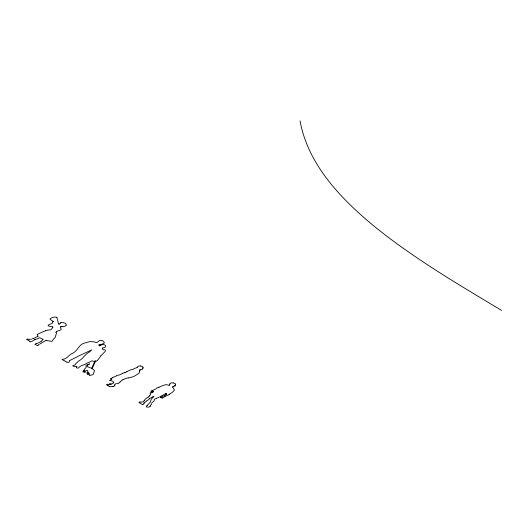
<?xml version="1.0" encoding="UTF-8"?>
<svg xmlns="http://www.w3.org/2000/svg" width="528" height="528" viewBox="0 0 528 528"><rect width="100%" height="100%" fill="white"/><g stroke="black" fill="none" stroke-linecap="round" stroke-linejoin="round"><path stroke-width="0.79" d="M91.714 368.267L94.492 361.871A4.132 2.383 0 0 1 94.822 361.535L95.152 361.304A7.709 4.448 0 0 1 95.33 361.198L95.7 360.862L94.42 361.185A1.155 0.667 0 0 1 94.043 361.284L93.832 361.304A3.346 1.934 0 0 1 93.436 361.304C91.483 359.839 90.136 362.485 87.925 362.703C84.711 365.006 80.52 365.198 78.283 368.141C73.194 367.891 80.573 365.422 74.375 366.742C69.887 364.789 76.164 365.858 75.55 364.135A1.049 0.607 0 0 1 75.583 363.865L78.467 361.178A1.617 0.931 0 0 1 79.141 360.822C82.632 358.948 84.823 354.757 88.262 352.717A46.141 26.638 0 0 0 89.767 351.734L91.747 349.859L77.761 356.42A1.848 1.069 0 0 0 77.583 356.605L70.534 360.129A5.293 3.056 0 0 0 69.887 360.419M151.807 391.974L152.242 391.387A2.046 1.181 0 0 1 152.546 391.281L152.922 391.334M84.077 371.89L84.097 370.979A1.208 0.7 0 0 1 84.275 370.735L84.374 370.656A9.913 5.722 0 0 1 84.737 370.392L84.949 370.649A2.666 1.538 0 0 0 84.823 370.867L84.295 371.804M169.679 394.185L169.686 394.159A1.234 0.713 0 0 1 169.072 394.706L168.96 394.766M169.468 384.318L169.627 384.146A2.534 1.465 0 0 1 169.924 384.021M110.26 384.054L110.26 384.008A1.188 0.686 0 0 1 110.392 383.645M175.514 384.397L175.336 383.915M139.735 369.765L139.649 370.22A5.095 2.944 0 0 1 139.953 370.293L140.085 370.333M60.166 323.228L60.832 322.753M151.721 392.073L151.411 392.489M169.693 394.073L170.168 393.776A0.878 0.508 0 0 0 170.346 393.677L171.356 392.977A5.148 2.97 0 0 0 171.653 392.786L172.762 391.921A4.567 2.64 0 0 0 173.032 391.637L174.088 390.416A1.96 1.135 0 0 0 174.326 389.776L173.884 388.997A18.718 10.804 0 0 0 173.349 388.271L173.171 388.027A1.386 0.799 0 0 1 173.118 387.895L172.946 387.644M151.661 403.088L154.15 400.851L154.282 399.623A0.825 0.475 0 0 1 154.354 399.412L154.757 399.135A4.607 2.66 0 0 1 154.975 399.003L156.585 398.224M142.415 368.861L142.395 368.927A1.696 0.977 0 0 1 142.032 369.329A1.34 0.772 0 0 1 141.504 369.521L141.425 369.534A1.888 1.089 0 0 1 141.154 369.58L140.461 369.494A1.148 0.66 0 0 0 140.204 369.6L140.092 369.659M173.441 386.456L172.874 386.536M169.336 384.773L169.283 384.938A3.538 2.046 0 0 1 169.25 385.13M169.244 385.13L169.231 385.163A1.419 0.818 0 0 1 169.052 385.354L168.835 385.341A6.349 3.663 0 0 1 168.135 385.143L167.185 384.82A2.145 1.234 0 0 0 166.736 384.74A2.495 1.439 0 0 0 165.667 384.76L163.693 385.255A13.101 7.564 0 0 0 162.386 385.691L161.964 385.876A7.742 4.468 0 0 0 161.462 386.113L161.014 386.351A4.825 2.785 0 0 1 160.677 386.509L159.08 387.156M114.8 384.76L114.794 384.78A8.976 5.181 0 0 1 115.454 383.889L116.015 383.645M175.091 386.008L174.933 385.486A1.056 0.607 0 0 1 175.052 385.275L175.124 385.209A5.003 2.884 0 0 0 175.296 385.037M152.922 391.367L152.242 391.723M148.17 397.135L148.936 396.482A2.284 1.32 0 0 0 149.16 396.284L149.444 395.908M150.638 405.174L151.054 404.877A0.792 0.455 0 0 0 151.226 404.732L151.318 404.514A6.296 3.637 0 0 0 151.351 403.762M38.102 336.263L33.37 338.573M62.007 359.495L64.363 360.848M60.878 322.681L62.172 322.489A2.792 1.61 0 0 1 62.773 322.45L63.499 322.634M144.203 400.587L144.857 399.676A10.27 5.927 0 0 1 145.372 399.128L145.517 398.996A16.579 9.57 0 0 1 146.454 398.257L147.187 397.775A7.148 4.125 0 0 1 147.609 397.551L148.124 397.208M162.01 396.99L161.568 397.228M99.455 344.804L98.947 344.909M173.461 386.39L173.705 386.219A5.742 3.313 0 0 0 173.943 386.113A5.702 3.293 0 0 1 174.128 386.027L174.187 386.001A1.498 0.865 0 0 1 174.379 385.942M114.8 385.308L114.602 385.565A2.468 1.426 0 0 1 114.193 385.961M31.383 341.603L31.654 341.477A2.812 1.624 0 0 0 32.518 340.936L32.597 340.89A7.346 4.237 0 0 1 34.518 339.781M149.351 398.851L149.45 398.732A3.062 1.769 0 0 1 149.827 398.356L150.539 398.033A5.603 3.234 0 0 0 151.206 397.703L151.873 397.247A10.534 6.085 0 0 1 152.863 396.647L153.443 396.403A4.587 2.647 0 0 0 153.787 396.62L153.615 397.01A3.498 2.02 0 0 0 153.186 397.221L151.463 398.937A12.078 6.976 0 0 0 151.345 399.214L150.223 402.263A3.003 1.736 0 0 1 150.19 402.395L148.282 404.23A3.366 1.94 0 0 1 147.556 405.148M86.902 373.019L87.094 372.814A1.498 0.865 0 0 0 87.292 372.656L87.985 371.125L87.16 370.326A1.973 1.135 0 0 1 86.902 370.425A1.181 0.686 0 0 1 86.513 370.517L85.173 371.303L85.081 372.2M98.881 345.002L99.198 345.556M111.791 378.187L111.824 378.147A1.703 0.983 0 0 1 111.969 378.035L111.995 378.015A5.075 2.93 0 0 0 112.127 377.916L112.24 377.824M166.247 394.205L166.241 394.231A2.726 1.571 0 0 1 166.115 394.357M66.165 325.446L66.231 325.38A1.478 0.851 0 0 0 66.343 324.951L66.059 324.39A3.993 2.303 0 0 1 65.888 324.08L65.34 323.374A5.432 3.135 0 0 1 65.076 323.222L65.043 323.202A1.096 0.634 0 0 0 64.508 322.984L64.007 323.004M168.881 394.838L168.406 395.01A2.02 1.168 0 0 1 168.043 395.043L167.825 395.129A9.953 5.749 0 0 0 167.165 395.452L165.944 395.954M120.054 381.968L122.206 379.962M120.001 382.028L118.694 383.183A5.168 2.983 0 0 1 118.371 383.42L118.338 383.44A1.267 0.733 0 0 0 118.18 383.579L117.632 383.744A3.399 1.96 0 0 0 117.097 383.493L116.767 383.645M147.47 405.207L146.632 405.841A14.342 8.283 0 0 0 146.368 406.098L146.19 406.699A1.096 0.634 0 0 0 146.56 406.93L147.2 407.075A4.633 2.673 0 0 0 148.375 407.167L148.639 407.128A1.129 0.653 0 0 0 148.889 407.075L149.332 406.89A8.818 5.089 0 0 0 149.596 406.738L150.11 406.362M35.911 343.847L36.003 343.761A0.7 0.403 0 0 1 36.247 343.636M38.511 344.916L38.597 344.837A3.491 2.013 0 0 1 39.171 344.434L39.25 344.395M143.372 401.471L143.398 401.445A3.379 1.954 0 0 1 143.524 401.359A4.838 2.792 0 0 0 144.157 400.646M111.718 378.259L111.164 378.47A3.267 1.888 0 0 1 110.992 378.583L110.992 378.583A0.878 0.508 0 0 0 110.735 378.767M100.775 355.885L100.69 356.044A18.229 10.527 0 0 0 100.544 356.347L97.693 360.215L95.172 361.99L92.314 368.339L92.532 368.92A11.174 6.448 0 0 0 92.902 369.224L93.119 369.382A5.617 3.241 0 0 1 93.39 369.593L94.169 370.24A7.161 4.132 0 0 1 94.446 370.537C94.307 371.851 93.403 373.303 93.086 374.636A0.686 0.396 0 0 1 92.836 374.708L92.354 374.755A0.812 0.469 0 0 1 92.149 374.834A1.195 0.693 0 0 1 91.793 374.906L89.767 375.58A1.247 0.719 0 0 1 89.522 375.481L89.384 375.368A1.069 0.614 0 0 1 89.298 375.177L89.628 373.6L88.651 374.279A0.858 0.495 0 0 0 88.631 374.392C88.447 375.025 86.803 374.326 87.569 373.91A0.964 0.561 0 0 1 87.754 373.758C90.42 371.626 88.13 373.243 86.902 373.078M143.042 401.834L141.913 402.032A1.584 0.917 0 0 0 140.903 402.052L140.844 402.065M100.894 355.799L105.211 351.384A2.152 1.241 0 0 0 105.329 351.1L105.369 350.948A2.924 1.69 0 0 0 105.409 350.671L105.019 349.879A2.059 1.188 0 0 0 104.537 349.76L103.237 349.82A6.27 3.617 0 0 0 102.907 349.378L102.637 349.1A2.713 1.571 0 0 0 102.478 348.962L102.326 348.566A4.673 2.699 0 0 1 102.353 348.341L102.379 348.097M41.092 341.458L43.184 339.392A7.656 4.422 0 0 1 42.847 339.253L42.577 339.141A14.533 8.395 0 0 1 41.626 338.692L39.692 337.676L37.521 338.758A3.676 2.119 0 0 1 36.98 338.936L35.897 339.207A5.867 3.386 0 0 0 35.046 339.484L35.059 339.504M161.588 395.993L161.614 395.967A2.462 1.419 0 0 1 161.905 395.762L163.621 394.779A6.818 3.94 0 0 0 164.38 394.33L164.597 394.192A4.719 2.726 0 0 1 165.528 393.67M161.515 396.046L161.476 396.079A5.465 3.155 0 0 1 161.251 396.251L160.994 396.396A0.944 0.541 0 0 1 160.809 396.455L159.971 396.779A4.184 2.416 0 0 1 159.562 397.003L159.515 397.03M140.059 370.425L139.946 370.517A2.68 1.551 0 0 0 139.531 370.966M170.036 383.975L169.99 383.5L170.98 382.939A0.713 0.409 0 0 1 171.23 382.873L173.164 382.873M41.844 342.771L44.543 341.207A21.793 12.58 0 0 0 45.375 340.679L45.725 340.435A4.825 2.785 0 0 0 45.863 340.329L45.995 340.303M142.481 404.6L142.883 404.534M112.167 377.883L112.207 377.857A4.554 2.633 0 0 1 112.695 377.527A2.752 1.591 0 0 1 112.873 377.434L116.51 375.877M160.644 396.983L161.337 396.686M166.115 394.357L165.442 394.924A1.769 1.016 0 0 1 165.264 395.102L164.941 395.333A9.339 5.392 0 0 0 164.683 395.512L164.36 395.749M113.824 382.727L113.243 383.143A6.864 3.96 0 0 1 112.108 383.803L111.547 384.001M35.785 343.946L35.343 344.038M166.287 393.314L166.01 393.492A2.442 1.406 0 0 1 165.653 393.644L165.601 393.664M40.993 341.524L39.772 342.157A6.725 3.881 0 0 1 39.62 342.289L39.508 342.368A1.558 0.898 0 0 1 39.29 342.494L38.491 342.837A12.91 7.451 0 0 1 37.871 343.088L37.171 343.345A12.685 7.326 0 0 1 36.709 343.504A5.815 3.359 0 0 1 36.399 343.596M83.959 372.002C82.045 372.207 83.16 370.9 83.853 370.293C84.922 367.627 87.153 368.075 85.866 365.673A4.752 2.739 0 0 1 86.612 365.033C92.789 362.69 87.298 364.412 87.087 366.26A4.039 2.336 0 0 0 87.49 366.722L91.694 368.293M56.786 331.624L57.592 331.076A4.693 2.713 0 0 1 57.809 330.931L57.862 330.904A1.63 0.944 0 0 1 58.258 330.746L58.311 330.733A2.244 1.294 0 0 1 58.813 330.62L59.479 330.469A6.026 3.478 0 0 1 59.644 330.389L59.816 330.323A3.557 2.053 0 0 0 60.192 330.165L60.324 330.086A7.537 4.349 0 0 0 60.806 329.776L61.024 329.597A1.294 0.746 0 0 0 61.129 329.452L61.189 329.294A2.554 1.472 0 0 0 60.991 328.581L60.826 328.357A3.683 2.125 0 0 1 60.522 327.862L60.529 327.723A9.827 5.676 0 0 1 60.502 327.4L60.496 327.347A4.376 2.528 0 0 1 60.515 326.984A0.686 0.396 0 0 1 60.634 326.825M142.672 368.405L142.745 368.359A1.102 0.64 0 0 0 143.101 367.996M126.878 371.699L126.911 371.679A2.039 1.175 0 0 1 126.595 371.857M133.168 369.283L133.94 368.742A3.267 1.888 0 0 1 135.102 368.194L135.208 368.181A10.164 5.867 0 0 1 135.505 368.115L135.821 368.049A3.63 2.092 0 0 0 136.184 367.95L137.115 367.455A2.666 1.538 0 0 1 137.24 367.343M53.394 321.638L53.407 321.631A1.307 0.752 0 0 1 53.117 321.743C52.001 321.532 53.077 322.496 52.265 322.958A1.228 0.706 0 0 0 52.252 323.176A0.752 0.436 0 0 1 52.232 323.367L52.067 323.479A2.521 1.459 0 0 1 51.388 323.783L51.071 323.882A9.603 5.544 0 0 1 50.516 324.034A3.188 1.841 0 0 1 50.279 324.08L49.87 324.179A1.254 0.726 0 0 0 49.639 324.337L49.619 324.357A1.327 0.766 0 0 1 49.467 324.463L49.183 324.621A3.287 1.901 0 0 0 48.074 325.604L48.154 325.736A2.574 1.485 0 0 0 49.586 326.179L50.028 326.291A3.953 2.284 0 0 1 50.404 326.35L50.932 326.462A10.956 6.323 0 0 0 51.163 326.509L51.823 326.627A3.564 2.059 0 0 0 52.457 326.707L52.49 326.707M152.915 391.776L153.424 391.604A1.195 0.693 0 0 1 153.364 391.789A0.772 0.449 0 0 1 153.153 391.981L152.836 392.099A2.647 1.531 0 0 0 152.566 392.212L152.117 392.429A6.494 3.749 0 0 1 150.638 392.977A5.577 3.221 0 0 0 150.454 393.03L150.058 393.34L150.322 393.809A7.689 4.435 0 0 1 150.678 394.218L150.348 394.779A21.899 12.639 0 0 0 149.45 395.908M30.4 339.227L30.743 339.247M123.374 379.553L123.446 379.507A6.732 3.887 0 0 1 124.43 379.025L128.225 377.731A4.587 2.653 0 0 0 128.311 377.837L128.542 377.942M31.284 339.148L31.66 339.134M146.731 400.91L146.916 400.798A19.279 11.128 0 0 0 147.668 400.297L148.5 399.67A9.174 5.293 0 0 0 149.365 398.858M146.606 400.99L146.296 401.188A9.227 5.326 0 0 0 145.609 401.676L145.299 401.94A8.276 4.778 0 0 1 144.725 402.356L144.256 402.673A2.112 1.221 0 0 0 144.032 402.884M151.285 391.076L150.836 391.981A5.927 3.419 0 0 0 150.962 392.443M164.241 395.828L163.581 395.987A3.313 1.914 0 0 0 163.284 396.007L163.139 396.026A1.155 0.667 0 0 0 162.875 396.086L162.466 396.198A0.871 0.502 0 0 0 162.215 396.244L161.707 396.554A0.99 0.568 0 0 1 161.542 396.62L161.456 396.647M122.602 373.355L119.519 374.9A11.689 6.745 0 0 1 118.496 375.137L117.889 375.256A2.429 1.399 0 0 0 117.262 375.434L116.932 375.593A1.927 1.109 0 0 1 116.708 375.679M52.787 327.551L52.754 327.578A3.775 2.178 0 0 0 52.516 327.716A0.838 0.482 0 0 0 52.331 327.914L52.305 327.98A2.27 1.313 0 0 1 52.16 328.317L51.869 328.601A3.135 1.808 0 0 0 51.586 328.918L51.52 329.076A4.389 2.534 0 0 1 51.46 329.208A1.419 0.818 0 0 1 51.084 329.564L51.005 329.597A2.99 1.729 0 0 0 50.853 329.677A3.709 2.138 0 0 1 50.642 329.795L50.589 329.815A1.01 0.581 0 0 1 50.035 329.921L49.837 329.927A7.946 4.587 0 0 0 45.599 330.785M26.545 339.306L29.383 341.147M69.676 360.525L69.399 361.726A3.267 1.888 0 0 1 68.99 362.135L68.092 362.485L66.574 361.977M109.963 384.219L109.923 384.239A2.567 1.485 0 0 1 109.685 384.344M165.812 396.007L165.726 396.059A2.138 1.234 0 0 0 165.574 396.172L164.789 396.667M39.996 343.906L41.567 343.068M30.017 341.405L30.65 341.933M60.119 323.545L60.001 323.611A0.851 0.495 0 0 1 59.829 323.842L59.803 323.862A2.673 1.544 0 0 0 59.651 323.981L59.433 324.053M158.77 397.346L158.671 397.399A2.402 1.386 0 0 0 158.222 397.65L158.017 397.782M65.881 325.618L65.545 325.796A1.115 0.64 0 0 0 65.373 325.928L65.228 326.086A0.884 0.515 0 0 1 64.898 326.264L63.716 326.522A1.709 0.983 0 0 0 63.314 326.627L62.872 326.667M153.034 390.232L153.166 390.166A3.062 1.769 0 0 1 153.536 390.034L155.344 389.189A26.136 15.088 0 0 1 155.859 388.912L156.829 388.067A1.94 1.122 0 0 0 156.935 387.915L158.341 387.526M158.605 387.314L158.968 387.163M102.478 348.044L103.811 347.734A1.353 0.779 0 0 0 104.089 347.655A11.088 6.402 0 0 0 104.359 347.556A3.676 2.119 0 0 0 105.026 347.213L105.138 347.134A2.647 1.531 0 0 0 105.435 346.87C106.577 345.695 103.924 344.065 102.821 344.586M161.792 397.023L161.746 397.043A1.597 0.924 0 0 1 161.185 397.214L160.604 397.063M114.147 386.027L113.962 386.093A3.967 2.29 0 0 0 113.698 386.186L113.467 386.278M152.856 390.311L152.75 390.357A2.501 1.445 0 0 1 152.434 390.469L152.302 390.502A4.138 2.389 0 0 0 152.11 390.555A1.379 0.799 0 0 0 151.549 390.852L151.51 390.898A2.105 1.214 0 0 1 151.345 391.05M111.995 380.998L112.86 381.295A1.789 1.03 0 0 1 113.124 381.566L113.322 381.909A3.01 1.736 0 0 1 113.401 382.081M113.368 386.318L112.88 386.516A1.175 0.68 0 0 1 112.279 386.661M125.42 372.286L125.446 372.273A1.894 1.096 0 0 0 125.671 372.167L126.04 372.082A1.241 0.719 0 0 0 126.192 371.969M157.43 397.921L157.285 397.973A7.207 4.165 0 0 1 156.803 398.152L156.77 398.158M45.547 330.739L39.706 333.26A28.466 16.434 0 0 0 38.471 333.854L37.613 334.277A1.069 0.614 0 0 1 37.257 334.382L37.237 334.382M166.472 393.617L166.426 393.631A0.785 0.449 0 0 0 166.102 394.251M56.575 331.716L56.298 331.808A0.884 0.508 0 0 0 56.001 332.396M62.231 359.377C66.792 359.528 68.858 354.4 73.075 353.08C78.236 350.308 79.048 343.556 85.813 342.751A13.873 8.012 0 0 0 86.486 342.494L90.156 341.59L94.868 341.959A1.412 0.812 0 0 1 95.02 342.104L95.324 342.21A0.97 0.561 0 0 1 95.509 342.269L95.687 342.368A2.105 1.214 0 0 1 95.819 342.494C97.185 343.431 98.624 340.131 100.558 340.54C102.802 339.445 106.181 343.688 102.973 343.708A4.811 2.779 0 0 0 102.67 343.88L102.148 344.144A0.983 0.568 0 0 1 101.93 344.183L100.657 344.857M175.448 384.806L175.481 384.793A1.333 0.766 0 0 0 175.256 384.886L175.322 384.952M27.179 339.148L27.232 339.128A0.68 0.389 0 0 1 27.469 339.082A1.327 0.766 0 0 1 27.826 339.088L27.872 339.095A0.858 0.495 0 0 1 28.129 339.161L28.189 339.187A2.125 1.228 0 0 0 28.717 339.352L28.954 339.346M125.215 372.484L125.024 372.517A1.155 0.667 0 0 0 124.707 372.57M160.36 397.657L162.32 398M37.429 345.569L34.874 344.355M124.667 372.583L124.615 372.596A0.693 0.396 0 0 0 124.384 372.669M109.837 386.602L110.807 386.714A2.594 1.498 0 0 1 111.118 386.615L111.679 386.463A4.105 2.369 0 0 0 112.127 386.595L112.266 386.621M37.508 345.55L37.561 345.53A1.591 0.917 0 0 0 37.996 345.371A1.835 1.056 0 0 0 38.445 345.061M66.389 362.017L64.693 360.848M109.441 384.397L107.95 384.496M124.205 372.788L124.252 372.775A3.247 1.874 0 0 0 123.717 372.933L122.872 373.25A1.841 1.063 0 0 0 122.595 373.355M102.65 344.632L102.128 344.758A2.178 1.254 0 0 0 101.858 344.81L101.726 344.843A1.142 0.66 0 0 1 101.534 344.876L101.237 344.949A0.964 0.554 0 0 0 101.119 345.041L99.607 345.939M132.726 369.494L131.927 369.587A3.452 1.993 0 0 0 131.043 369.732M164.696 396.68L164.195 396.983A4.646 2.68 0 0 1 163.423 397.637A4.983 2.878 0 0 1 162.314 397.993M128.726 377.916L132.733 376.84A6.574 3.795 0 0 0 133.201 376.669A12.85 7.418 0 0 0 133.762 376.424L134.119 376.266A13.365 7.715 0 0 0 135.439 375.553L136.594 374.821A14.487 8.362 0 0 0 137.26 374.359L137.999 373.791A9.029 5.214 0 0 1 138.818 373.223L139.108 373.052A0.931 0.535 0 0 0 139.22 372.92L139.438 372.273A10.461 6.039 0 0 0 139.544 371.884L139.557 371.804A4.184 2.416 0 0 0 139.544 371.336L139.478 371.105M29.139 339.313L29.35 339.273A1.736 1.003 0 0 1 29.693 339.26M174.478 385.915L174.92 386.001M110.781 384.212L110.807 384.206A2.488 1.439 0 0 0 111.54 383.995M173.243 382.873L175.078 383.658M140.666 402.098L139.161 402.026A3.61 2.086 0 0 0 139.003 402.112L139.115 402.653A10.956 6.323 0 0 0 139.458 402.864L142.309 404.507M109.573 383.968L109.798 384.008A1.617 0.931 0 0 1 110.088 384.113L110.114 384.12M62.073 326.733L62.753 326.634M58.7 323.968L59.354 324.014M61.849 326.713L61.901 326.72A1.485 0.858 0 0 0 61.565 326.72L61.492 326.72A1.016 0.587 0 0 1 61.281 326.687L60.826 326.713A0.779 0.449 0 0 0 60.641 326.825M143.946 403.022L144.329 403.293L143.735 403.636A2.666 1.538 0 0 0 143.603 403.781A8.197 4.732 0 0 1 142.897 404.54M109.593 384.001L109.982 384.16M140.798 366.029L140.897 366.049A1.505 0.865 0 0 1 141.431 366.208L142.039 366.419A1.439 0.832 0 0 1 142.276 366.544A4.356 2.515 0 0 1 142.877 367.151L142.916 367.191M46.174 340.336L46.451 340.421A11.557 6.673 0 0 0 47.414 340.666L48.919 340.883A5.709 3.293 0 0 1 49.685 341.015L50.615 341.213A10.355 5.98 0 0 0 51.196 341.326L51.381 341.359A3.128 1.802 0 0 0 51.632 341.392L52.153 341.128A9.992 5.768 0 0 0 52.615 340.54L53.011 339.933A18.744 10.824 0 0 1 53.929 338.725L54.998 337.564A8.573 4.95 0 0 0 55.407 336.983L55.532 336.706A2.244 1.3 0 0 0 55.572 336.501L55.572 336.191A4.514 2.607 0 0 1 55.618 335.881L56.476 333.3A2.369 1.373 0 0 0 56.384 332.996L56.291 332.831A4.772 2.759 0 0 0 56.074 332.488L56.041 332.462M100.531 344.824L100.188 344.632A0.726 0.422 0 0 0 99.957 344.718L99.693 344.645M111.547 380.945L111.533 380.939A2.006 1.155 0 0 1 111.236 380.813L111.151 380.767A2.303 1.327 0 0 0 110.477 380.503L110.405 380.516A2.218 1.28 0 0 1 109.857 380.365M29.674 341.154L29.792 341.2A0.924 0.535 0 0 1 30.037 341.299M109.857 380.365L109.824 380.292A2.752 1.584 0 0 1 110.134 380.147L111.566 379.546L111.17 378.985M108.24 385.803L108.101 385.744A4.501 2.6 0 0 1 107.474 385.42L107.441 385.394M108.075 385.73L108.352 385.856A8.072 4.66 0 0 1 108.643 385.988L109.758 386.555M84.322 371.877L85.028 372.2M110.748 378.853L111.085 378.926M113.203 382.444L113.322 382.51A1.518 0.878 0 0 0 113.797 382.708M501.6 310.405C458.073 284.308 414.084 258.502 374.51 226.538C341.18 198.944 308.095 165.04 300.023 120.846M172.762 386.661L172.762 387.248A0.759 0.442 0 0 0 172.781 387.506L172.861 387.585M53.407 321.545L50.061 319.387A3.28 1.894 0 0 1 50.12 318.958L50.206 318.773A1.247 0.719 0 0 1 50.358 318.615L50.794 318.318A4.409 2.548 0 0 1 51.262 318.047L51.348 318.014A17.615 10.171 0 0 1 52.279 317.632L53.044 317.368A3.643 2.099 0 0 1 53.585 317.242L53.876 317.196A8.705 5.029 0 0 1 55.004 317.084L56.054 317.104A0.931 0.535 0 0 1 56.331 317.189L56.384 317.216A2.508 1.445 0 0 1 56.687 317.387L56.78 317.453A1.096 0.634 0 0 1 56.912 317.618M99.475 345.8L99.436 345.761A5.518 3.188 0 0 0 99.297 345.629M152.117 392.066L152.671 391.915A4.6 2.653 0 0 0 152.915 391.776M38.075 336.158L37.831 335.808A9.365 5.405 0 0 1 37.468 335.148L37.396 334.95A7.385 4.264 0 0 0 37.303 334.745L37.27 334.679M150.665 405.207L150.493 405.524A0.799 0.462 0 0 0 150.381 405.662L150.269 406.111A1.531 0.884 0 0 1 150.11 406.362M52.912 327.281L52.859 327.149A3.28 1.894 0 0 1 52.76 326.865M56.958 317.711L56.971 317.737A3.333 1.921 0 0 1 57.024 317.876L58.542 323.948M143.035 367.99L143.002 367.897A1.287 0.746 0 0 1 142.963 367.666L142.976 367.653A2.066 1.195 0 0 0 142.943 367.184M169.495 384.404L169.501 384.417A0.713 0.409 0 0 1 169.468 384.648L169.415 384.661A1.069 0.62 0 0 0 169.33 384.773M37.171 334.442L37.191 334.501A4.594 2.653 0 0 0 37.257 334.646M33.04 338.422L32.657 338.21A1.247 0.719 0 0 0 32.65 338.389L32.657 338.448M107.296 384.153A0.917 0.528 0 0 1 107.672 384.318M107.461 385.334A3.795 2.191 0 0 1 106.366 384.45M114.959 385.057A1.703 0.983 0 0 1 114.794 385.268M123.301 379.526A2.554 1.478 0 0 1 122.357 380.028M142.454 368.828A2.026 1.168 0 0 1 142.646 368.399M137.247 367.343A3.029 1.749 0 0 1 140.824 365.944M130.528 369.956A6.409 3.696 0 0 0 129.584 370.366L128.152 370.999A6.336 3.656 0 0 0 127.255 371.455M166.525 393.472A0.759 0.436 0 0 1 166.34 393.373M34.498 339.768A2.27 1.307 0 0 1 34.795 339.662A1.142 0.66 0 0 0 35.059 339.563"/></g></svg>
